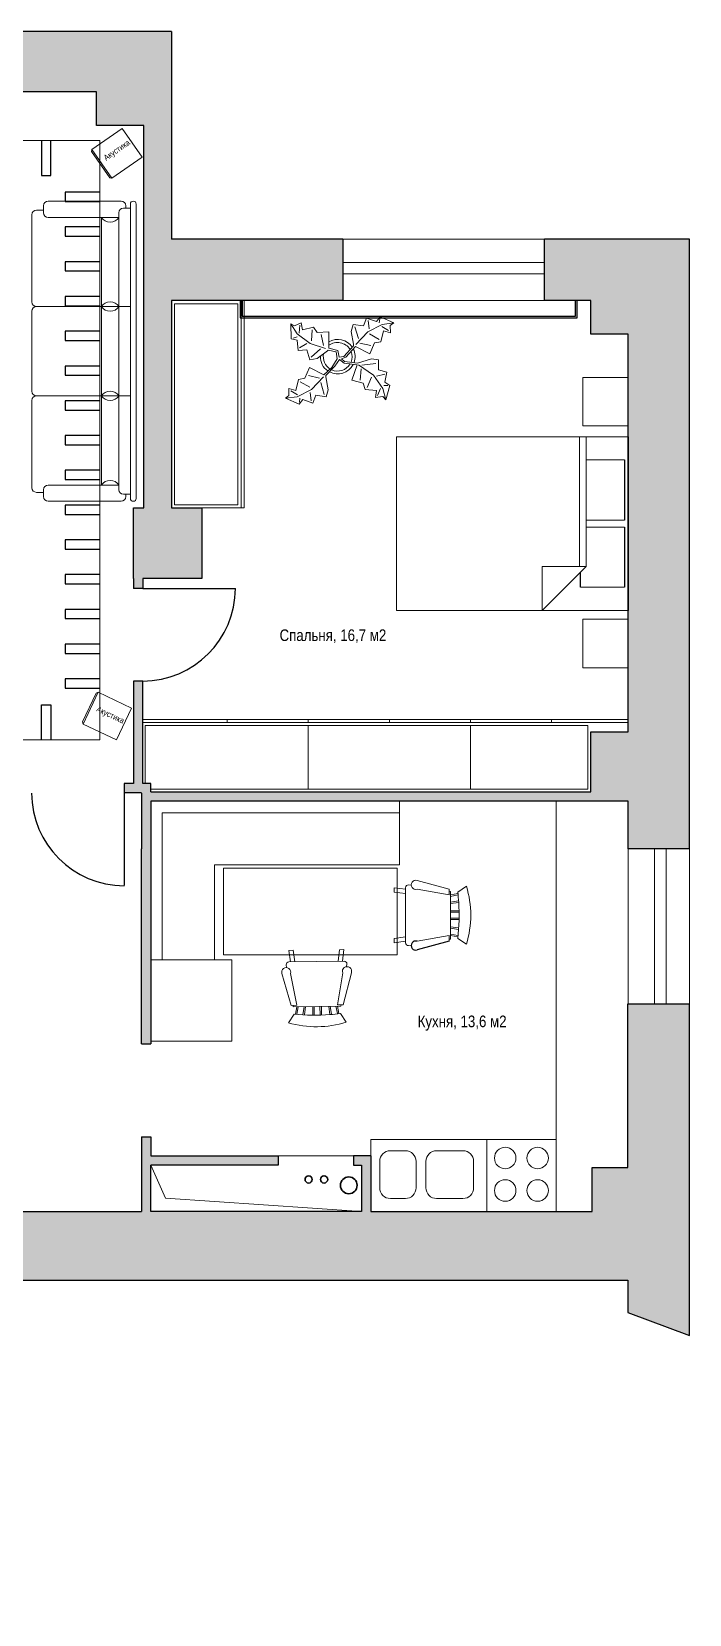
# Model space of a CAD drawing. Header units: inches. Extents: x -1596095 to 1052762, y -907497 to 506843.
# Drawn here: x -257650 to -251972, y -425225 to -411567 of the extents above; entities that cross this region are included whole.
import ezdxf

# ---------------------------------------------------------------- set-up
doc = ezdxf.new("R2010")
doc.units = ezdxf.units.IN
doc.header["$LTSCALE"] = 25
doc.header["$MEASUREMENT"] = 0
for name, color, linetype in [('WINDOW-SILL', 2, 'Continuous'), ('Двери', 7, 'Continuous'), ('Пометки', 51, 'Continuous'), ('Потолки', 154, 'Continuous'), ('Сантехника', 94, 'Continuous'), ('Штриховка стен', 8, 'Continuous')]:
    doc.layers.add(name, color=color, linetype=linetype)
for name, color, linetype, lineweight in [('МЕБЕЛЬ', 5, 'Continuous', 9), ('Размеры', 1, 'Continuous', 9), ('Стены', 7, 'Continuous', 30)]:
    doc.layers.add(name, color=color, linetype=linetype, lineweight=lineweight)
doc.layers.get('Размеры').off()
doc.styles.get("Standard").update_dxf_attribs({"font": 'ARIALN.TTF'})

# ---------------------------------------------------------------- blocks, each defined once
blk = doc.blocks.new('A$C2E6314C3')
at = {"layer": 'МЕБЕЛЬ'}
for p, q in [((0, 1720), (0, 2473)), ((40, 2513), (100, 2513)), ((40, 2513), (100, 2513)), ((100, 2550), (100, 2490)), ((770, 2590), (140, 2590)), ((750, 100), (750, 2490)), ((850, 2530), (790, 2530)), ((810, 2550), (810, 2530)), ((850, 2565), (850, 25)), ((900, 2565), (900, 25)), ((140, 2450), (750, 2450)), ((140, 2450), (750, 2450)), ((750, 2450), (140, 2450)), ((600, 2450), (600, 140)), ((0, 950), (0, 1640)), ((850, 1680), (40, 1680)), ((140, 1680), (750, 1680)), ((0, 870), (0, 117)), ((850, 910), (40, 910)), ((140, 140), (750, 140)), ((40, 77), (100, 77)), ((100, 40), (100, 100)), ((850, 60), (790, 60)), ((810, 40), (810, 60)), ((770, 0), (140, 0))]:
    blk.add_line(p, q, dxfattribs=at)
for centre, radius, start, end in [((40, 2473), 40, 90, 180), ((40, 2473), 40, 90, 180), ((140, 2550), 40, 90, 180), ((140, 2490), 40, 180, 270), ((140, 2490), 40, 180, 270), ((790, 2490), 40, 90, 180), ((770, 2550), 40, 0, 90), ((875, 2565), 25, 0, 180), ((675, 2500), 90.3, 213.855, 326.145), ((40, 1720), 40, 180, 270), ((40, 1640), 40, 90, 180), ((675, 1630), 90.3, 33.855, 146.145), ((675, 1730), 90.3, 213.855, 326.145), ((40, 950), 40, 180, 270), ((40, 870), 40, 90, 180), ((675, 860), 90.3, 33.855, 146.145), ((675, 960), 90.3, 213.855, 326.145), ((140, 100), 40, 90, 180), ((675, 90), 90.3, 33.855, 146.145), ((40, 117), 40, 180, 270), ((140, 40), 40, 180, 270), ((790, 100), 40, 180, 270), ((770, 40), 40, 270, 0), ((875, 25), 25, 180, 0)]:
    blk.add_arc(centre, radius, start, end, dxfattribs=at)
blk = doc.blocks.new('Растение')
at = {"linetype": 'Continuous'}
for p, q in [((-16.2005, 11.4774), (-13.9899, 8.1064)), ((-16.2005, 11.4774), (-14.8639, 10.7964)), ((-16.0159, 6.3329), (-16.2005, 11.4774)), ((-14.8639, 10.7964), (-12.6195, 11.8975)), ((-13.3174, 8.325), (-13.0735, 11.0065)), ((-12.6195, 11.8975), (-12.1909, 9.4345)), ((4.6914, 8.8812), (5.3859, 11.2828)), ((5.3859, 11.2828), (8.8871, 10.7908)), ((8.8871, 10.7908), (9.9809, 13.4933)), ((9.9809, 13.4933), (13.3837, 12.301)), ((15.3859, 11.3055), (10.3916, 8.7942)), ((10.5828, 12.6946), (10.8893, 9.7953)), ((13.3837, 12.301), (14.68, 13.9039)), ((14.5816, 13.2037), (14.3848, 11.8033)), ((14.68, 13.9039), (19.3848, 11.8146)), ((19.3848, 11.8146), (15.3859, 11.3055)), ((19.3848, 11.8146), (18.1868, 10.9119)), ((-14.0069, 5.8704), (-16.0159, 6.3329)), ((-15.3434, 6.5514), (-13.9984, 6.9884)), ((-13.5868, 2.2894), (-14.0069, 5.8704)), ((-13.9899, 8.1064), (-9.5434, 4.7185)), ((-12.1909, 9.4345), (-8.3829, 10.3)), ((-8.8369, 9.409), (-9.0894, 5.6095)), ((-8.3829, 10.3), (-7.0549, 8.501)), ((-7.0549, 8.501), (-3.0284, 8.6941)), ((-4.8529, 4.012), (-5.7184, 7.82)), ((-3.0284, 8.6941), (-3.0709, 3.1041)), ((4.6914, 8.8812), (5.5014, 4.4831)), ((5.9878, 10.4842), (7.1971, 6.3869)), ((10.3916, 8.7942), (6.2847, 4.4028)), ((14.2977, 6.1031), (10.9934, 7.9956)), ((15.7909, 9.1065), (14.8995, 5.3044)), ((15.2875, 10.6053), (17.5907, 9.2105)), ((18.1925, 8.4119), (15.7909, 9.1065)), ((18.1868, 10.9119), (18.1925, 8.4119)), ((-10.6784, 2.491), (-13.5868, 2.2894)), ((-13.1329, 3.1804), (-10.6614, 4.727)), ((-9.5858, -0.8715), (-10.6784, 2.491)), ((-9.5434, 4.7185), (-4.1917, 2.9888)), ((-9.1318, 0.0195), (-5.9793, 2.9025)), ((-7.1228, -0.443), (-3.5248, 2.2131)), ((-3.5248, 2.2131), (-3.3011, 2.4355)), ((-3.3011, 2.4355), (-0.5306, 1.7947)), ((-3.0709, 3.1041), (0.0797, 2.3163)), ((-0.5306, 1.7947), (-0.2255, -0.5527)), ((-0.5306, 1.7947), (-0.5306, 1.7947)), ((0.0797, 2.3163), (0.4866, -0.031)), ((0.4866, -0.031), (2.1141, 0.2298)), ((2.1141, 0.2298), (5.4346, 3.9146)), ((6.1032, 3.6844), (2.8262, -0.031)), ((5.4346, 3.9146), (5.5014, 4.4831)), ((11.1089, 1.1958), (6.1032, 3.6844)), ((7.7005, 4.8881), (11.5025, 3.9967)), ((12.7005, 4.8994), (11.1089, 1.1958)), ((14.8995, 5.3044), (12.7005, 4.8994)), ((-11.3237, -7.2629), (-9.7321, -3.5593)), ((-9.7321, -3.5593), (-4.7264, -6.0479)), ((-7.1228, -0.443), (-9.5858, -0.8715)), ((-2.019, -3.6148), (-4.7264, -6.0479)), ((-4.0579, -6.2781), (-0.9375, -3.1608)), ((-2.019, -3.6148), (-0.2255, -0.5527)), ((-0.9375, -3.1608), (0.5883, -0.8135)), ((0.5883, -0.8135), (2.2447, -2.0916)), ((2.8262, -0.031), (1.3003, -0.5527)), ((1.3003, -0.5527), (2.4193, -1.4655)), ((2.2447, -2.0916), (6.7108, -2.6626)), ((2.4193, -1.4655), (6.895, -2.1175)), ((4.943, -7.9659), (6.7108, -2.6626)), ((11.6605, -0.5413), (6.895, -2.1175)), ((12.3677, -6.1981), (7.219, -2.6772)), ((8.125, -4.0768), (7.7715, -7.9659)), ((8.3544, -2.7453), (13.1973, -2.1704)), ((11.6605, -0.5413), (14.1354, -0.8948)), ((14.1354, -0.8948), (14.1354, -4.4304)), ((14.1354, -4.4304), (16.9638, -5.1375)), ((16.9638, -5.1375), (16.2567, -8.673)), ((-16.8157, -10.7754), (-14.4141, -11.4699)), ((-16.8101, -13.2754), (-16.8157, -10.7754)), ((-14.4141, -11.4699), (-13.5228, -7.6679)), ((-13.5228, -7.6679), (-11.3237, -7.2629)), ((-12.921, -8.4665), (-9.6166, -10.359)), ((-6.3237, -7.2516), (-10.1257, -6.3602)), ((-9.0148, -11.1577), (-4.9047, -6.8122)), ((-4.611, -12.8477), (-5.8203, -8.7504)), ((-4.1246, -6.8466), (-4.0579, -6.2781)), ((-3.3146, -11.2447), (-4.1246, -6.8466)), ((8.8321, -9.0266), (4.943, -7.9659)), ((9.5392, -11.1479), (8.8321, -9.0266)), ((10.2463, -10.4408), (11.6605, -6.9053)), ((15.5496, -10.7943), (12.3677, -6.1981)), ((16.2567, -5.8446), (13.4283, -6.5517)), ((14.8425, -10.7943), (13.7819, -13.2692)), ((16.6103, -14.6834), (15.5496, -10.7943)), ((17.3174, -9.7337), (15.9032, -9.7337)), ((16.2567, -8.673), (18.0245, -9.7337)), ((18.0245, -9.7337), (16.6103, -14.6834)), ((-18.008, -14.1781), (-16.8101, -13.2754)), ((-18.008, -14.1781), (-14.0091, -13.669)), ((-13.3032, -16.2674), (-18.008, -14.1781)), ((-13.9107, -12.9688), (-16.2139, -11.574)), ((-14.0091, -13.669), (-9.0148, -11.1577)), ((-12.0069, -14.6645), (-13.3032, -16.2674)), ((-13.2048, -15.5672), (-13.008, -14.1668)), ((-8.6042, -15.8568), (-12.0069, -14.6645)), ((-9.206, -15.0581), (-9.5126, -12.1588)), ((-7.5103, -13.1543), (-8.6042, -15.8568)), ((-4.0092, -13.6463), (-7.5103, -13.1543)), ((-3.3146, -11.2447), (-4.0092, -13.6463)), ((13.4283, -11.5015), (9.5392, -11.1479)), ((13.0748, -13.9763), (13.4283, -11.5015)), ((15.5496, -13.6228), (13.0748, -13.9763)), ((16.6103, -14.6834), (15.5496, -13.6228))]:
    blk.add_line(p, q, dxfattribs=at)
for centre, radius, start, end in [((0, 0), 6.1275, 34.37569, 120.1028), ((0.0308, 0.1664), 6, 178.6147, 235.1169), ((0.0308, 0.1664), 5, 168.1647, 238.6725), ((-0.0601, -0.2075), 5.2461, 33.82192, 124.9414), ((-0.2664, 0.1682), 5.2775, 338.4094, 20.03007), ((-0.098, 0.1364), 6.1288, 341.2017, 26.09184), ((-0.0234, 0.3825), 6.1492, 242.5812, 331.2714), ((-0.1102, 0.4886), 5.2883, 247.3711, 327.472)]:
    blk.add_arc(centre, radius, start, end, dxfattribs=at)
blk = doc.blocks.new('A$C61B46C52')
at = {"layer": 'Потолки', "ltscale": 3}
for p, q in [((0, 80), (300, 80)), ((300, 0), (0, 0)), ((300, 80), (300, 0))]:
    blk.add_line(p, q, dxfattribs=at)
blk = doc.blocks.new('A$C583651C1')
at = {"layer": 'Потолки', "ltscale": 3}
for p, q in [((0, 80), (300, 80)), ((300, 0), (0, 0)), ((300, 80), (300, 0))]:
    blk.add_line(p, q, dxfattribs=at)

msp = doc.modelspace()

# ---------------------------------------------------------------- hatches: boundary and pattern name
at = {"layer": 'Штриховка стен', "ltscale": 3}
h = msp.add_hatch(color=256, dxfattribs=at)
h.paths.add_polyline_path([(-266400.2, -413700.8), (-266920.5, -413700.8), (-266920.5, -415445.8), (-266920.5, -418216.9), (-266400.2, -418216.9), (-266400.2, -416286.4), (-266090.6, -416286.4), (-266090.6, -415986.2), (-265691, -415986.2), (-265691, -415445.8), (-266400.2, -415445.8)])
h.paths.add_polyline_path([(-262191.5, -415677.3), (-262271.9, -415677.3), (-262271.9, -412377.8), (-261891.6, -412377.8), (-261891.6, -412087.5), (-260701.9, -412087.5), (-260701.9, -411567.2), (-262510.9, -411567.2), (-262510.9, -413700.8), (-262510.9, -415445.8), (-263991.5, -415445.8), (-263991.5, -415986.2), (-262791.8, -415986.2), (-262791.8, -416286.4), (-262271.5, -416286.4), (-262271.5, -416356.3), (-262191.5, -416356.3), (-262191.5, -416277.4)])
h.paths.add_polyline_path([(-251972, -413357.8), (-253222.4, -413357.8), (-253222.4, -413887.7), (-252822.3, -413887.7), (-252822.3, -414178), (-252501.7, -414178), (-252501.7, -417608.2), (-252822.3, -417608.2), (-252822.3, -418128.4), (-255022.3, -418128.4), (-256622, -418128.4), (-256622, -418055.9), (-256691.6, -418055.9), (-256691.6, -417171.4), (-256771.5, -417171.4), (-256771.5, -418055.9), (-256850.3, -418055.9), (-256850.3, -418135.9), (-256702, -418135.9), (-256702, -418617.5), (-256702, -420302.9), (-256622, -420302.9), (-256622, -418208.2), (-256072, -418208.2), (-252501.7, -418208.2), (-252501.7, -418617.8), (-251972, -418617.8)])
h.paths.add_polyline_path([(-256442, -411567.2), (-258301.6, -411567.2), (-258301.6, -412087.5), (-257091.3, -412087.5), (-257091.3, -412377.8), (-256681.3, -412377.8), (-256681.3, -415677.3), (-256771.6, -415677.3), (-256771.6, -416287.5), (-256771.6, -416371.4), (-256691.6, -416371.4), (-256691.6, -416287.5), (-256181.9, -416287.5), (-256181.9, -415677.3), (-256442, -415677.3), (-256442, -413887.7), (-255842, -413887.7), (-255815.5, -413887.7), (-254962.2, -413887.7), (-254962.2, -413357.8), (-256442, -413357.8)])
msp.add_hatch(color=256, dxfattribs=at).paths.add_polyline_path([(-251972, -419957.6), (-252502.1, -419957.6), (-252502.1, -421367.8), (-252812, -421367.8), (-252812, -421747.3), (-254722, -421747.3), (-254722, -421267.3), (-254872.2, -421267.3), (-254872.2, -421347.3), (-254801.6, -421347.3), (-254801.6, -421747.3), (-256622, -421747.3), (-256622, -421347.3), (-255521.6, -421347.5), (-255521.6, -421267.3), (-256622, -421267.3), (-256622, -421102.9), (-256702, -421102.9), (-256702, -421747.3), (-258662, -421747.3), (-258662, -424047.3), (-258872, -424047.3), (-258872, -424157.3), (-258929.9, -424157.3), (-258929.9, -424227.3), (-258872, -424227.3), (-258872, -424326.4), (-258662, -424326.4), (-258662, -425224.8), (-258421.4, -425000), (-258421.4, -422340.4), (-252502.1, -422340.4), (-252502.1, -422620.4), (-251972, -422818.1)])

# ---------------------------------------------------------------- linework, layer by layer
at = {"color": 5, "linetype": 'Continuous', "lineweight": 9}
for p, q in [((-254501.7, -416562.3), (-254501.7, -415062.3)), ((-254501.7, -415062.3), (-252501.7, -415062.3)), ((-252921.7, -416182.3), (-252921.7, -415062.3)), ((-252861.7, -415062.3), (-252861.7, -416182.3)), ((-252861.7, -415262.3), (-252531.7, -415262.3)), ((-252531.7, -415782.3), (-252861.7, -415782.3)), ((-252861.7, -415842.3), (-252531.7, -415842.3)), ((-253241.7, -416562.3), (-252861.7, -416182.3)), ((-253241.7, -416182.3), (-253241.7, -416562.3)), ((-252861.7, -416182.3), (-253241.7, -416182.3)), ((-252531.7, -416362.3), (-252911.7, -416362.3)), ((-252501.7, -416562.3), (-254501.7, -416562.3)), ((-254521.9, -418954.3), (-254521.9, -418991.8)), ((-254421.9, -418966.8), (-254521.9, -418954.3)), ((-254521.9, -418991.8), (-254421.9, -419004.3)), ((-254421.9, -419191.8), (-254421.9, -418954.3)), ((-254375.6, -418932.6), (-254396.9, -418929.3)), ((-254046.9, -418966.8), (-254321.9, -418891.8)), ((-254321.9, -418966.8), (-254046.9, -419016.8)), ((-254046.9, -419016.8), (-254046.9, -418966.8)), ((-254034.4, -418985.9), (-254046.4, -418984.1)), ((-254034.4, -418986), (-254034.4, -419397.8)), ((-253971.9, -419004.3), (-254034.4, -419016.8)), ((-254034.4, -419029.3), (-253970.2, -419016.2)), ((-253971.9, -418991.8), (-253896.9, -418941.8)), ((-254034.4, -419079.3), (-253964.4, -419067.6)), ((-254034.4, -419091.8), (-253963.5, -419081.7)), ((-254421.9, -419191.8), (-254421.9, -419429.3)), ((-253960.7, -419154.3), (-254034.4, -419154.3)), ((-254034.4, -419166.8), (-253960.7, -419166.8)), ((-254034.4, -419216.8), (-253960.6, -419216.8)), ((-253960.7, -419229.3), (-254034.4, -419229.3)), ((-254521.9, -419391.8), (-254421.9, -419379.3)), ((-254521.9, -419429.3), (-254521.9, -419391.8)), ((-254421.9, -419416.8), (-254521.9, -419429.3)), ((-254321.9, -419416.8), (-254046.9, -419366.8)), ((-254046.9, -419366.8), (-254046.9, -419416.8)), ((-254046.7, -419399.6), (-254034.5, -419397.7)), ((-254034.4, -419291.8), (-253964.1, -419301.8)), ((-254034.4, -419304.3), (-253964.3, -419316)), ((-254034.4, -419354.3), (-253969.6, -419366.8)), ((-253971.9, -419379.3), (-254034.4, -419366.8)), ((-253971.9, -419391.8), (-253896.9, -419441.8)), ((-255429.7, -419495.1), (-255392.2, -419494.6)), ((-255415.9, -419594.9), (-255429.7, -419495.1)), ((-255392.2, -419494.6), (-255378.4, -419594.4)), ((-254992.3, -419489.3), (-255003.4, -419589.4)), ((-254954.8, -419488.8), (-254992.3, -419489.3)), ((-254965.9, -419588.9), (-254954.8, -419488.8)), ((-254396.9, -419454.3), (-254374.1, -419450.7)), ((-255410.9, -419969.9), (-255489.6, -419695.9)), ((-255453.1, -419620.4), (-255449.2, -419643.2)), ((-255190.9, -419591.9), (-255428.4, -419595.1)), ((-255414.6, -419694.9), (-255360.9, -419969.2)), ((-255190.9, -419591.9), (-254953.4, -419588.8)), ((-254964.6, -419688.9), (-255010.9, -419964.6)), ((-254961, -419963.9), (-254889.6, -419687.9)), ((-254931.2, -419634.8), (-254928.1, -419613.4)), ((-255360.9, -419969.2), (-255410.9, -419969.9)), ((-255393.7, -419969.9), (-255391.6, -419982.1)), ((-255010.9, -419964.6), (-254961, -419963.9)), ((-254979.9, -419976.7), (-254978.2, -419964.6)), ((-255384.9, -420044.6), (-255433.9, -420120.2)), ((-254980, -419976.7), (-255391.7, -419982.1)), ((-255372.4, -420044.4), (-255360.8, -419981.7)), ((-255348.3, -419981.6), (-255359.9, -420046.6)), ((-255298.3, -419980.9), (-255309, -420051.2)), ((-255285.8, -419980.7), (-255294.9, -420051.2)), ((-255222.3, -420053.6), (-255223.3, -419979.9)), ((-255210.8, -419979.7), (-255209.8, -420053.6)), ((-255160.8, -419979.1), (-255159.8, -420052.8)), ((-255147.3, -420052.6), (-255148.3, -419978.9)), ((-255085.8, -419978.1), (-255074.7, -420048.9)), ((-255073.3, -419977.9), (-255060.7, -420047.7)), ((-255023.3, -419977.2), (-255009.4, -420041.3)), ((-254997.5, -420039.4), (-255010.8, -419977.1)), ((-254985, -420039.2), (-254934, -420113.6))]:
    msp.add_line(p, q, dxfattribs=at)
at = {"color": 5, "linetype": 'Continuous'}
for p, q in [((-252501.7, -415062.3), (-252501.7, -416562.3)), ((-252531.7, -415262.3), (-252531.7, -415782.3)), ((-252531.7, -415842.3), (-252531.7, -416362.3)), ((-252911.7, -416362.3), (-252911.7, -416232.3)), ((-254046.9, -419416.8), (-254321.9, -419491.8))]:
    msp.add_line(p, q, dxfattribs=at)
at = {"color": 5, "linetype": 'Continuous', "lineweight": 9}
for centre, radius, start, end in [((-254396.9, -418954.3), 25, 90, 180), ((-254334.4, -418929.3), 39.5, 71.5651, 288.43495), ((-255565.7, -419191.8), 1606.2, 3.92211, 7.15267), ((-254711.5, -419191.8), 852.1, 342.93847, 17.0615), ((-255565.7, -419191.8), 1606.2, 352.84733, 3.92211), ((-254396.9, -419429.3), 25, 180, 270), ((-255452.2, -419682.9), 39.5, 342.3278, 199.19765), ((-255428.1, -419620.1), 25, 90.7627, 180.7627), ((-254927.3, -419675.9), 39.5, 342.3278, 199.19765), ((-254953.1, -419613.8), 25, 0.7627, 90.7627), ((-255206.1, -418448.3), 1606.2, 263.61003, 274.68481), ((-255206.1, -418448.3), 1606.2, 274.68481, 277.91537), ((-255194.8, -419302.4), 852.1, 253.70117, 287.8242)]:
    msp.add_arc(centre, radius, start, end, dxfattribs=at)
at = {"color": 5, "linetype": 'Continuous'}
msp.add_arc((-254334.4, -419454.3), 39.5, 71.5651, 288.43495, dxfattribs=at)
at = {"layer": 'WINDOW-SILL', "color": 5, "lineweight": 15, "ltscale": 3}
for p, q in [((-257074.5, -417268.1), (-257204.4, -417541.9)), ((-256787.5, -417404.3), (-257074.5, -417268.1)), ((-256917.4, -417678.1), (-256787.5, -417404.3)), ((-257204.4, -417541.9), (-256917.4, -417678.1))]:
    msp.add_line(p, q, dxfattribs=at)
at = {"layer": 'WINDOW-SILL', "color": 5, "lineweight": 13, "ltscale": 3}
msp.add_lwpolyline([(-256869, -412402.1), (-257130.1, -412583), (-256957.5, -412832.1), (-256696.4, -412651.2)], close=True, dxfattribs=at)
at = {"layer": 'Двери', "ltscale": 3}
for p, q in [((-256691.6, -416371.4), (-255891.7, -416371.4)), ((-256850.3, -418135.9), (-256850.3, -418935.8))]:
    msp.add_line(p, q, dxfattribs=at)
for centre, start, end in [((-256691.6, -416371.4), 270, 0), ((-256850.3, -418137.4), 180, 270)]:
    msp.add_arc(centre, 799.9, start, end, dxfattribs=at)
at = {"layer": 'МЕБЕЛЬ', "ltscale": 3}
for p, q in [((-254962.2, -413357.8), (-253222.4, -413357.8)), ((-254962.2, -413887.7), (-253222.4, -413887.7)), ((-252501.7, -417501.9), (-252501.7, -417528.4)), ((-255022.3, -417528.4), (-252822.3, -417528.4)), ((-252822.3, -417608.2), (-252822.3, -418128.4)), ((-252822.3, -418128.4), (-255022.3, -418128.4)), ((-256622, -418208.2), (-256072, -418208.2)), ((-256072, -418208.2), (-256072, -418208.2)), ((-252501.7, -418617.8), (-252501.7, -419957.6)), ((-251972, -418617.8), (-251972, -419957.6)), ((-256622, -419577.7), (-256622, -420277.7)), ((-253121.7, -421127.3), (-253121.7, -421747.3)), ((-256622, -421267.3), (-254722, -421267.3))]:
    msp.add_line(p, q, dxfattribs=at)
at = {"layer": 'МЕБЕЛЬ', "color": 5, "ltscale": 3}
for p, q in [((-255815.5, -413887.7), (-255815.5, -414587.7)), ((-255815.5, -415677.3), (-255815.5, -415387.7)), ((-256622, -417501.9), (-254322.3, -417501.9)), ((-255961.7, -417501.9), (-255961.7, -417528.4)), ((-255261.7, -417501.9), (-255261.7, -417528.4)), ((-254561.7, -417501.9), (-254561.7, -417528.4)), ((-253861.7, -417501.9), (-253861.7, -417528.4)), ((-253161.7, -417501.9), (-253161.7, -417528.4)), ((-256670.4, -417555.6), (-252848, -417555.6)), ((-256670.4, -418055.9), (-256670.4, -417555.6)), ((-255261.7, -417555.6), (-255261.7, -418102.7)), ((-253861.7, -417555.6), (-253861.7, -418102.7)), ((-252848, -417555.6), (-252848, -418102.7)), ((-252848, -418102.7), (-256622, -418102.7)), ((-256522, -418308.2), (-254474.7, -418308.2)), ((-256522, -418308.2), (-256522, -419577.7)), ((-254474.7, -418758.2), (-254474.7, -418208.2)), ((-253121.7, -418828.2), (-253121.7, -418208.2)), ((-256072, -418758.2), (-254474.7, -418758.2)), ((-256072, -418758.2), (-256072, -419577.7)), ((-255995, -418784.6), (-255995, -419534.6)), ((-254495, -418784.6), (-255995, -418784.6)), ((-254495, -419534.6), (-254495, -418784.6)), ((-253121.7, -418828.2), (-253121.7, -421747.3)), ((-255995, -419534.6), (-254495, -419534.6)), ((-256072, -419577.7), (-256622, -419577.7)), ((-256622, -419577.7), (-255922, -419577.7)), ((-255922, -419577.7), (-255922, -420277.7)), ((-256622, -420277.7), (-255922, -420277.7)), ((-254722, -421127.3), (-254722, -421747.3)), ((-254722, -421127.3), (-253721.7, -421127.3)), ((-253721.7, -421127.3), (-253121.7, -421127.3)), ((-253721.7, -421127.3), (-253721.7, -421747.3)), ((-254644.8, -421544), (-254644.8, -421316.4)), ((-254552.2, -421223.8), (-254423.7, -421223.8)), ((-254331, -421316.4), (-254331, -421544)), ((-254246.6, -421316.4), (-254246.6, -421544)), ((-253927.6, -421223.8), (-254153.9, -421223.8)), ((-253835, -421544), (-253835, -421316.4)), ((-254423.7, -421636.7), (-254552.2, -421636.7)), ((-254153.9, -421636.7), (-253927.6, -421636.7))]:
    msp.add_line(p, q, dxfattribs=at)
for points in [[(-255842, -413887.7), (-255842, -415677.3), (-256442, -415677.3), (-256442, -413887.7)], [(-255869.2, -413916.1), (-255869.2, -415650.2), (-256416.2, -415650.2), (-256416.2, -413916.1)], [(-255842, -413887.7), (-255842, -415677.3), (-255815.5, -415677.3), (-255815.5, -413887.7)], [(-256691.6, -417528.4), (-252501.7, -417528.4), (-252501.7, -417501.9), (-256691.6, -417501.9)]]:
    msp.add_lwpolyline(points, close=True, dxfattribs=at)
at = {"layer": 'МЕБЕЛЬ', "color": 5, "lineweight": 9, "ltscale": 3}
for points in [[(-252891.8, -414551.1), (-252501.7, -414551.1), (-252501.7, -414969.8), (-252891.8, -414969.8)], [(-252891.8, -416637.1), (-252501.7, -416637.1), (-252501.7, -417055.8), (-252891.8, -417055.8)]]:
    msp.add_lwpolyline(points, close=True, dxfattribs=at)
at = {"layer": 'МЕБЕЛЬ', "color": 5, "ltscale": 3}
for centre in [(-253561.7, -421287.3), (-253281.7, -421287.3), (-253561.7, -421567.3), (-253281.7, -421567.3)]:
    msp.add_circle(centre, 92.7, dxfattribs=at)
for centre, start, end in [((-254552.2, -421316.4), 90, 180), ((-254423.7, -421316.4), 0, 90), ((-254153.9, -421316.4), 90, 180), ((-253927.6, -421316.4), 0, 90), ((-254552.2, -421544), 180, 270), ((-254423.7, -421544), 270, 0), ((-254153.9, -421544), 180, 270), ((-253927.6, -421544), 270, 0)]:
    msp.add_arc(centre, 92.7, start, end, dxfattribs=at)
at = {"layer": 'Пометки', "color": 5, "lineweight": 13, "ltscale": 3}
for p, q in [((-257130.1, -412583), (-257133.4, -412601.3)), ((-257133.4, -412601.3), (-256975.7, -412828.8)), ((-256957.5, -412832.1), (-256975.7, -412828.8))]:
    msp.add_line(p, q, dxfattribs=at)
at = {"layer": 'Пометки', "color": 5, "lineweight": 15, "ltscale": 3}
for p, q in [((-257091.9, -417274.3), (-257210.6, -417524.4)), ((-257074.5, -417268.1), (-257091.9, -417274.3)), ((-257204.4, -417541.9), (-257210.6, -417524.4))]:
    msp.add_line(p, q, dxfattribs=at)
at = {"layer": 'Потолки', "lineweight": 9, "ltscale": 3}
for p, q in [((-261891.6, -412507.5), (-257061.3, -412507.5)), ((-257061.3, -417677.4), (-257061.3, -412507.5)), ((-261891.6, -417677.4), (-257061.3, -417677.4))]:
    msp.add_line(p, q, dxfattribs=at)
at = {"layer": 'Потолки', "ltscale": 3}
for p, q in [((-255848.8, -413887.7), (-255848.8, -414037.7)), ((-255833.8, -413887.7), (-255833.8, -414022.7)), ((-252954.4, -414022.7), (-252954.4, -413887.7)), ((-252940.5, -414037.7), (-252940.5, -413887.7)), ((-255848.8, -414037.7), (-252940.5, -414037.7)), ((-255833.8, -414022.7), (-252954.4, -414022.7))]:
    msp.add_line(p, q, dxfattribs=at)
at = {"layer": 'Сантехника', "lineweight": 35, "ltscale": 3}
for centre, radius in [((-255259, -421471.8), 31), ((-255125.6, -421471.8), 31.2), ((-254912.5, -421522.6), 72.5)]:
    msp.add_circle(centre, radius, dxfattribs=at)
at = {"layer": 'Стены', "ltscale": 3}
for p, q in [((-256442, -411567.2), (-258301.6, -411567.2)), ((-256442, -411567.2), (-256442, -413357.8)), ((-257091.3, -412087.5), (-258301.6, -412087.5)), ((-257091.3, -412377.8), (-257091.3, -412087.5)), ((-256681.3, -412377.8), (-257091.3, -412377.8)), ((-256681.3, -415677.3), (-256681.3, -412377.8)), ((-254962.2, -413357.8), (-256442, -413357.8)), ((-254962.2, -413357.8), (-254962.2, -413887.7)), ((-253222.4, -413887.7), (-253222.4, -413357.8)), ((-251972, -413357.8), (-253222.4, -413357.8)), ((-251972, -418617.8), (-251972, -413357.8)), ((-254962.2, -413887.7), (-256442, -413887.7)), ((-256442, -413887.7), (-256442, -415677.3)), ((-252822.3, -413887.7), (-253222.4, -413887.7)), ((-252822.3, -414178), (-252822.3, -413887.7)), ((-252501.7, -414178), (-252822.3, -414178)), ((-252501.7, -417608.2), (-252501.7, -414178)), ((-256771.6, -416287.5), (-256771.6, -415677.3)), ((-256771.6, -415677.3), (-256681.3, -415677.3)), ((-256442, -415677.3), (-256181.9, -415677.3)), ((-256181.9, -415677.3), (-256181.9, -416287.5)), ((-256771.6, -416287.5), (-256771.6, -416371.4)), ((-256691.6, -416371.4), (-256771.6, -416371.4)), ((-256181.9, -416287.5), (-256691.6, -416287.5)), ((-256691.6, -416287.5), (-256691.6, -416371.4)), ((-256691.6, -417171.4), (-256771.6, -417171.4)), ((-256771.5, -417171.4), (-256771.5, -418055.9)), ((-256691.6, -418055.9), (-256691.6, -417171.4)), ((-252822.3, -418128.4), (-252822.3, -417608.2)), ((-252822.3, -417608.2), (-252501.7, -417608.2)), ((-256771.5, -418055.9), (-256850.3, -418055.9)), ((-256850.3, -418055.9), (-256850.3, -418135.9)), ((-256622, -418055.9), (-256691.6, -418055.9)), ((-256622, -418128.4), (-256622, -418055.9)), ((-256702, -418135.9), (-256850.3, -418135.9)), ((-256702, -418137.4), (-256702, -418617.5)), ((-256622, -418128.4), (-252822.3, -418128.4)), ((-252501.7, -418208.2), (-256622, -418208.2)), ((-256622, -418208.2), (-256622, -420302.9)), ((-252501.7, -418617.8), (-252501.7, -418208.2)), ((-256702, -420302.9), (-256702, -418617.5)), ((-251972, -418617.8), (-252501.7, -418617.8)), ((-252502.1, -421367.8), (-252502.1, -419957.6)), ((-252502.1, -419957.6), (-251972, -419957.6)), ((-251972, -422818.1), (-251972, -419957.6)), ((-256702, -420302.9), (-256622, -420302.9)), ((-256702, -421102.9), (-256702, -421747.3)), ((-256702, -421102.9), (-256622, -421102.9)), ((-256622, -421102.9), (-256622, -421267.3)), ((-256622, -421267.3), (-255521.6, -421267.3)), ((-255521.6, -421267.3), (-255521.6, -421347.5)), ((-254722, -421267.3), (-254872.2, -421267.3)), ((-254872.2, -421267.3), (-254872.2, -421347.3)), ((-254722, -421267.3), (-254722, -421747.3)), ((-256622, -421747.3), (-256622, -421347.3)), ((-255521.6, -421347.5), (-256622, -421347.3)), ((-254872.2, -421347.3), (-254801.6, -421347.3)), ((-254801.6, -421347.3), (-254801.6, -421747.3)), ((-252812, -421747.3), (-252812, -421367.8)), ((-252812, -421367.8), (-252502.1, -421367.8)), ((-252502.1, -421367.8), (-252502.1, -421367.8)), ((-258662, -421747.3), (-256702, -421747.3)), ((-254801.6, -421747.3), (-256622, -421747.3)), ((-254722, -421747.3), (-252812, -421747.3)), ((-258421.4, -422340.4), (-252502.1, -422340.4)), ((-252502.1, -422340.4), (-252502.1, -422620.4)), ((-252502.1, -422620.4), (-251972, -422818.1))]:
    msp.add_line(p, q, dxfattribs=at)
at = {"layer": 'Стены', "color": 5, "lineweight": 9, "ltscale": 3}
for p, q in [((-253222.4, -413557.8), (-254962.2, -413557.8)), ((-253222.4, -413657.8), (-254962.2, -413657.8)), ((-252272, -419957.6), (-252272, -418617.8)), ((-252172, -419957.6), (-252172, -418617.8))]:
    msp.add_line(p, q, dxfattribs=at)
at = {"layer": 'Стены', "lineweight": 9, "ltscale": 3}
for p, q in [((-256622, -421347.3), (-256494.7, -421632.5)), ((-256494.7, -421632.5), (-254801.6, -421747.3))]:
    msp.add_line(p, q, dxfattribs=at)

# ---------------------------------------------------------------- block references
at = {"layer": 'МЕБЕЛЬ', "xscale": 25, "yscale": 25, "zscale": 25}
msp.add_blockref('Растение', (-255008.3, -414376.1), dxfattribs=at)
at = {"layer": 'Потолки', "lineweight": 9, "ltscale": 3, "xscale": -1, "rotation": 90}
msp.add_blockref('A$C583651C1', (-257485.5, -412507.5), dxfattribs=at)
at = {"layer": 'Потолки', "lineweight": 9, "ltscale": 3, "xscale": -1}
for name, p in [('A$C61B46C52', (-257061.3, -413032.4)), ('A$C583651C1', (-257061.3, -413332.4)), ('A$C583651C1', (-257061.3, -413632.4)), ('A$C583651C1', (-257061.3, -413932.4)), ('A$C583651C1', (-257061.3, -414232.4)), ('A$C583651C1', (-257061.3, -414532.4)), ('A$C583651C1', (-257061.3, -414832.4)), ('A$C583651C1', (-257061.3, -415132.4)), ('A$C583651C1', (-257061.3, -415432.4)), ('A$C583651C1', (-257061.3, -415732.4)), ('A$C583651C1', (-257061.3, -416032.4)), ('A$C583651C1', (-257061.3, -416332.4)), ('A$C583651C1', (-257061.3, -416632.4)), ('A$C583651C1', (-257061.3, -416932.4)), ('A$C583651C1', (-257061.3, -417232.4))]:
    msp.add_blockref(name, p, dxfattribs=at)
at = {"layer": 'Потолки', "lineweight": 9, "ltscale": 3, "rotation": 90}
msp.add_blockref('A$C583651C1', (-257485.5, -417677.4), dxfattribs=at)
at = {"layer": 'Размеры', "ltscale": 3}
msp.add_blockref('A$C2E6314C3', (-257647.6, -415619.8), dxfattribs=at)

# ---------------------------------------------------------------- texts
at = {"layer": 'МЕБЕЛЬ', "color": 5, "ltscale": 3}
msp.add_text('Акустика', height=50, rotation=34.72131, dxfattribs=at).set_placement((-257007.5, -412682.8))
at = {"layer": 'МЕБЕЛЬ', "ltscale": 3}
for s, p in [('Спальня, 16,7 м2', (-255509.8, -416825.4)), ('Кухня, 13,6 м2', (-254317.7, -420158))]:
    msp.add_text(s, height=100, dxfattribs=at).set_placement(p)
at = {"layer": 'МЕБЕЛЬ', "color": 5, "lineweight": 15, "ltscale": 3}
msp.add_text('Акустика', height=50, rotation=334.61236, dxfattribs=at).set_placement((-257097.4, -417429.7))

doc.saveas('drawing.dxf')
